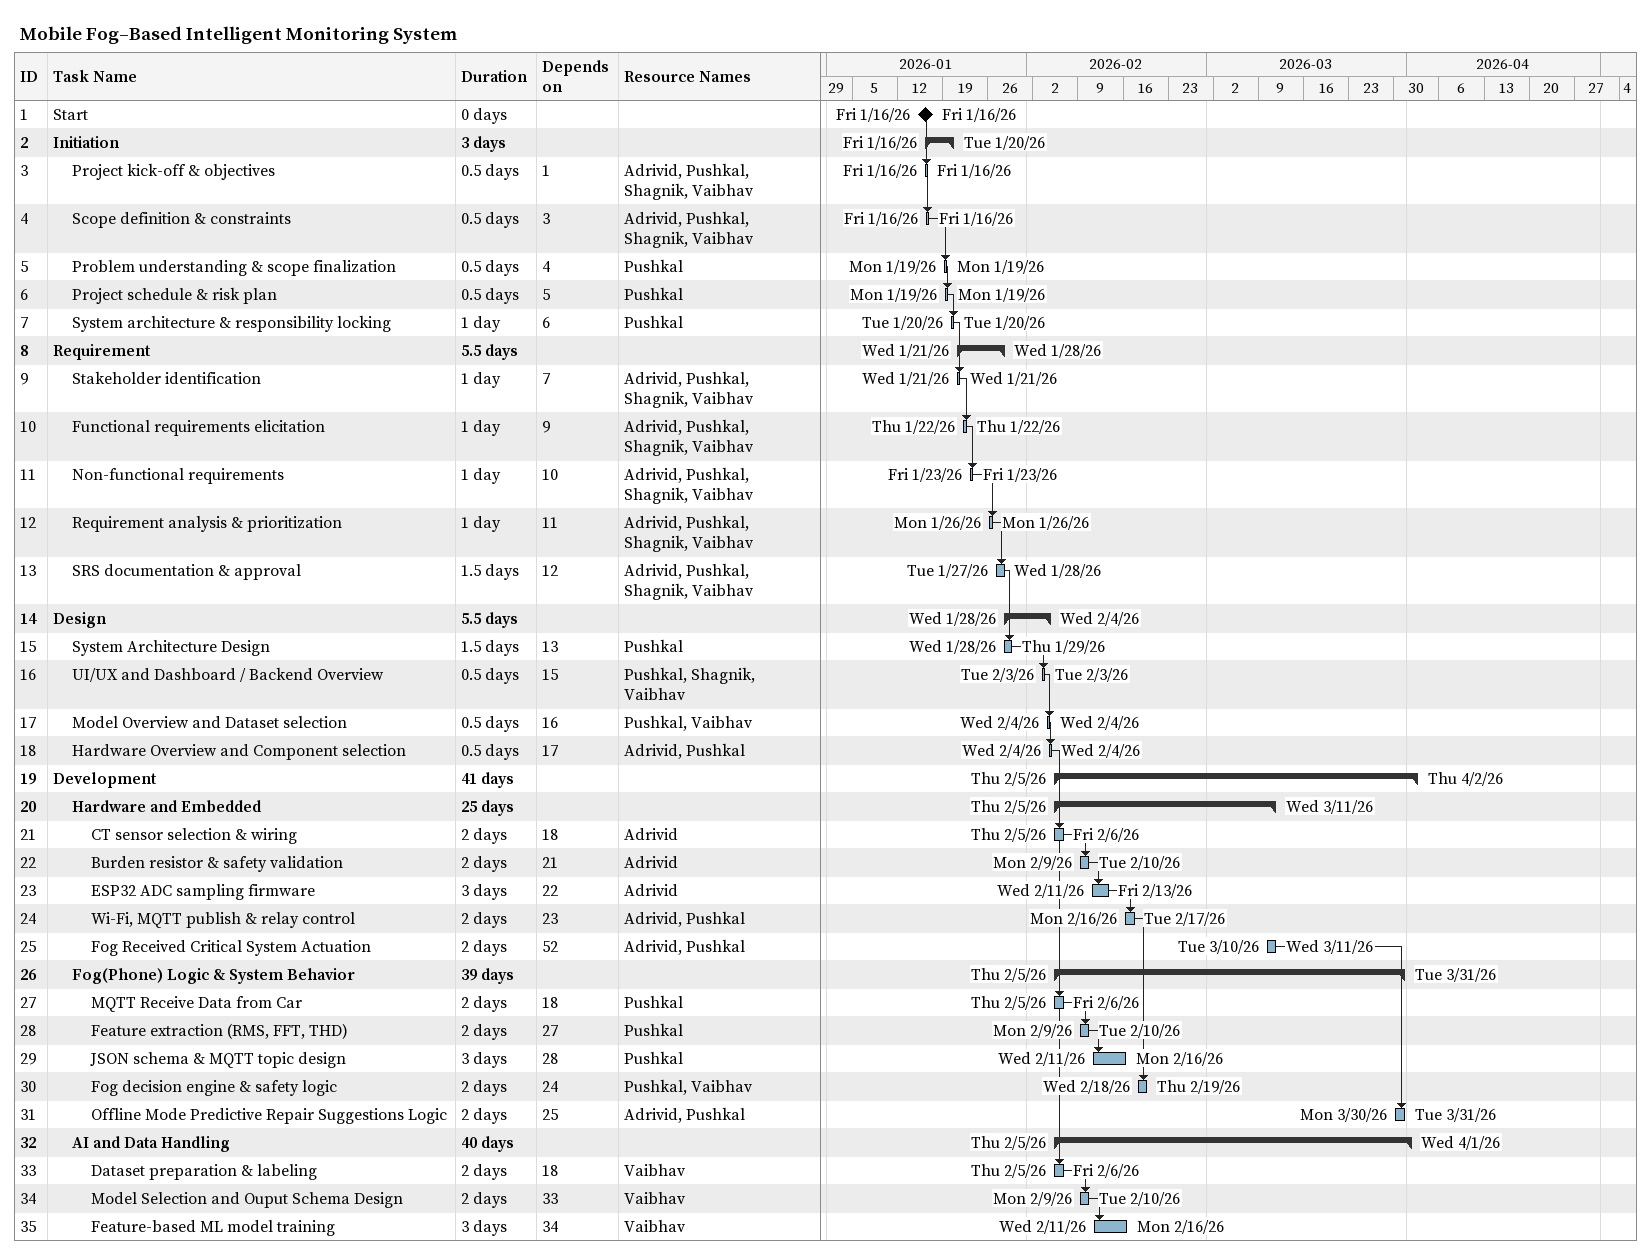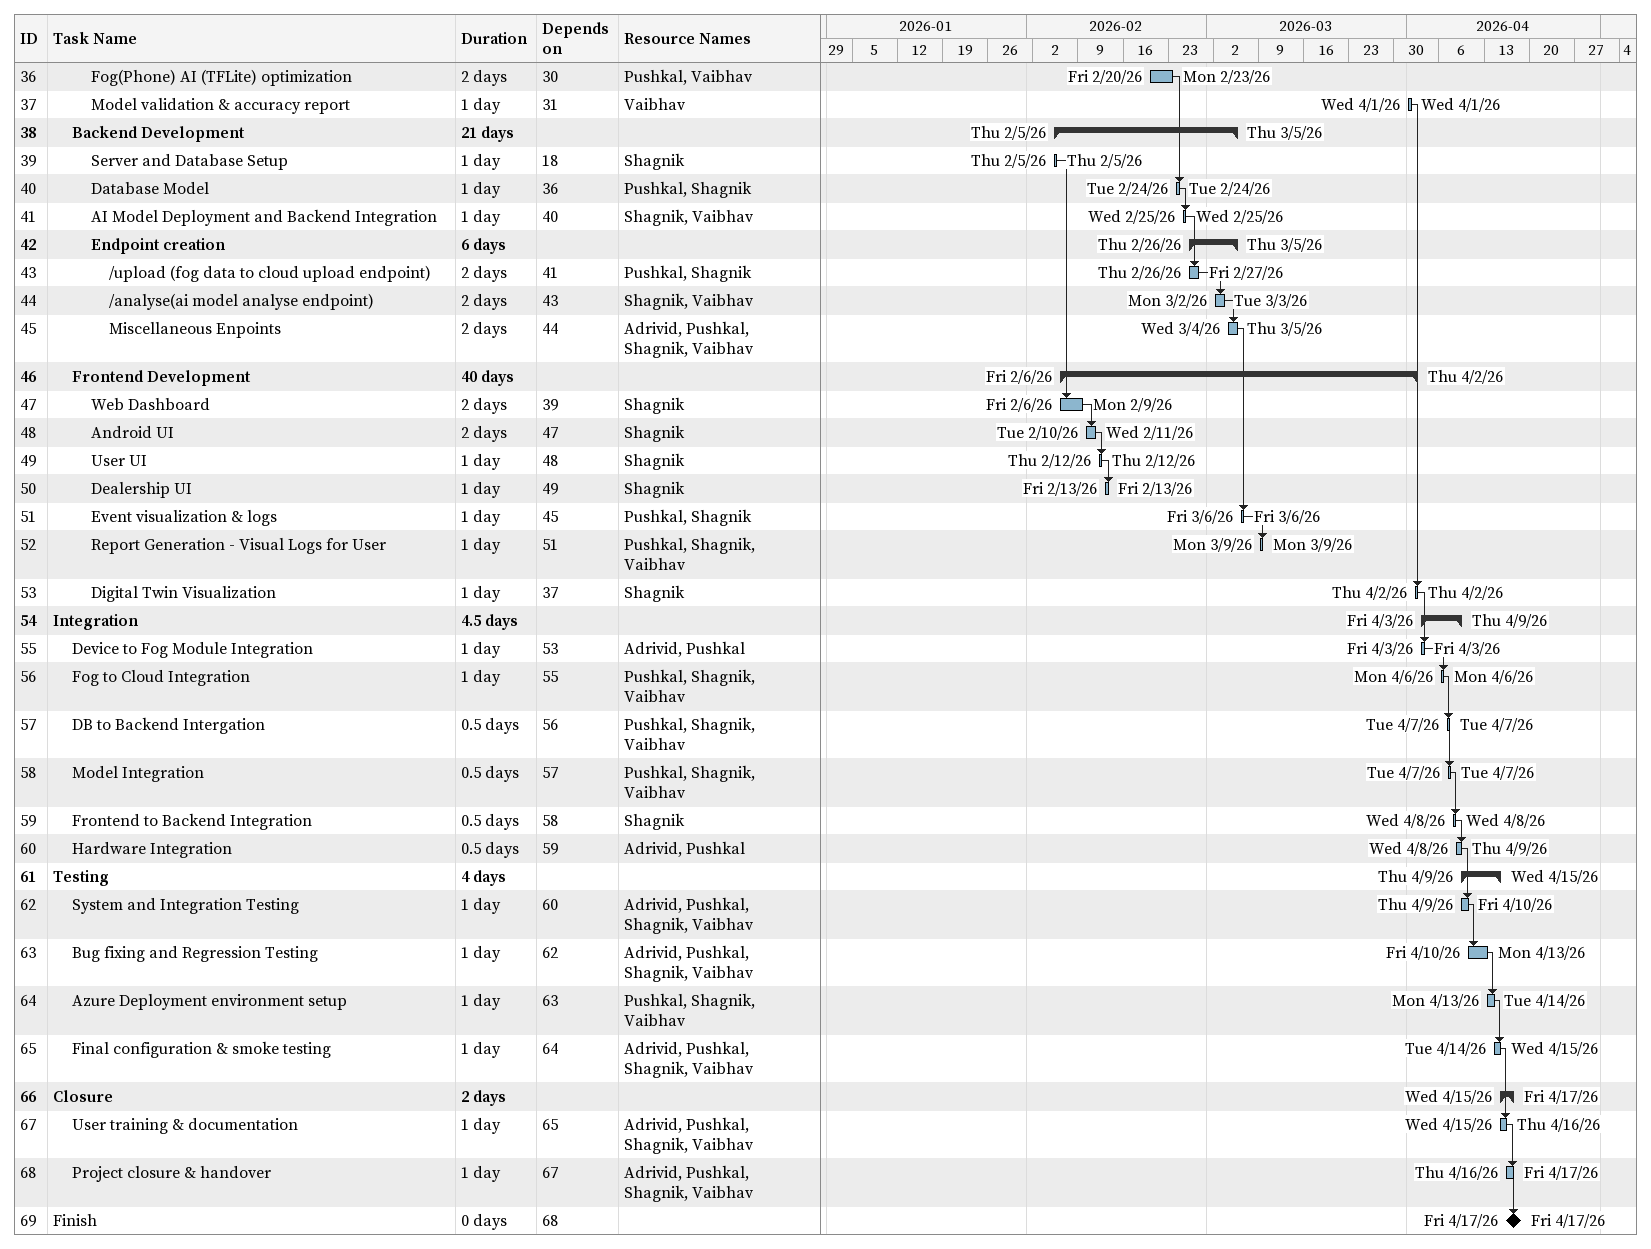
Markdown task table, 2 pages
Mobile Fog–Based Intelligent Monitoring System

| ID | Level | Task | Duration | Start | Finish | Predecessors | Resources |
|---|---|---|---|---|---|---|---|
| 1 | 1 | Start | 0d | 2026-01-16 | 2026-01-16 |  |  |
| 2 | 1 | **Initiation** | 3d | 2026-01-16 | 2026-01-20 |  |  |
| 3 | 2 | Project kick-off & objectives | 0.5d | 2026-01-16 | 2026-01-16 | 1 | Adrivid, Pushkal, Shagnik, Vaibhav |
| 4 | 2 | Scope definition & constraints | 0.5d | 2026-01-16 | 2026-01-16 | 3 | Adrivid, Pushkal, Shagnik, Vaibhav |
| 5 | 2 | Problem understanding & scope finalization | 0.5d | 2026-01-19 | 2026-01-19 | 4 | Pushkal |
| 6 | 2 | Project schedule & risk plan | 0.5d | 2026-01-19 | 2026-01-19 | 5 | Pushkal |
| 7 | 2 | System architecture & responsibility locking | 1d | 2026-01-20 | 2026-01-20 | 6 | Pushkal |
| 8 | 1 | **Requirement** | 5.5d | 2026-01-21 | 2026-01-28 |  |  |
| 9 | 2 | Stakeholder identification | 1d | 2026-01-21 | 2026-01-21 | 7 | Adrivid, Pushkal, Shagnik, Vaibhav |
| 10 | 2 | Functional requirements elicitation | 1d | 2026-01-22 | 2026-01-22 | 9 | Adrivid, Pushkal, Shagnik, Vaibhav |
| 11 | 2 | Non-functional requirements | 1d | 2026-01-23 | 2026-01-23 | 10 | Adrivid, Pushkal, Shagnik, Vaibhav |
| 12 | 2 | Requirement analysis & prioritization | 1d | 2026-01-26 | 2026-01-26 | 11 | Adrivid, Pushkal, Shagnik, Vaibhav |
| 13 | 2 | SRS documentation & approval | 1.5d | 2026-01-27 | 2026-01-28 | 12 | Adrivid, Pushkal, Shagnik, Vaibhav |
| 14 | 1 | **Design** | 5.5d | 2026-01-28 | 2026-02-04 |  |  |
| 15 | 2 | System Architecture Design | 1.5d | 2026-01-28 | 2026-01-29 | 13 | Pushkal |
| 16 | 2 | UI/UX and Dashboard / Backend Overview | 0.5d | 2026-02-03 | 2026-02-03 | 15 | Pushkal, Shagnik, Vaibhav |
| 17 | 2 | Model Overview and Dataset selection | 0.5d | 2026-02-04 | 2026-02-04 | 16 | Pushkal, Vaibhav |
| 18 | 2 | Hardware Overview and Component selection | 0.5d | 2026-02-04 | 2026-02-04 | 17 | Adrivid, Pushkal |
| 19 | 1 | **Development** | 41d | 2026-02-05 | 2026-04-02 |  |  |
| 20 | 2 | **Hardware and Embedded** | 25d | 2026-02-05 | 2026-03-11 |  |  |
| 21 | 3 | CT sensor selection & wiring | 2d | 2026-02-05 | 2026-02-06 | 18 | Adrivid |
| 22 | 3 | Burden resistor & safety validation | 2d | 2026-02-09 | 2026-02-10 | 21 | Adrivid |
| 23 | 3 | ESP32 ADC sampling firmware | 3d | 2026-02-11 | 2026-02-13 | 22 | Adrivid |
| 24 | 3 | Wi-Fi, MQTT publish & relay control | 2d | 2026-02-16 | 2026-02-17 | 23 | Adrivid, Pushkal |
| 25 | 3 | Fog Received Critical System Actuation | 2d | 2026-03-10 | 2026-03-11 | 52 | Adrivid, Pushkal |
| 26 | 2 | **Fog(Phone) Logic & System Behavior** | 39d | 2026-02-05 | 2026-03-31 |  |  |
| 27 | 3 | MQTT Receive Data from Car | 2d | 2026-02-05 | 2026-02-06 | 18 | Pushkal |
| 28 | 3 | Feature extraction (RMS, FFT, THD) | 2d | 2026-02-09 | 2026-02-10 | 27 | Pushkal |
| 29 | 3 | JSON schema & MQTT topic design | 3d | 2026-02-11 | 2026-02-16 | 28 | Pushkal |
| 30 | 3 | Fog decision engine & safety logic | 2d | 2026-02-18 | 2026-02-19 | 24 | Pushkal, Vaibhav |
| 31 | 3 | Offline Mode Predictive Repair Suggestions Logic | 2d | 2026-03-30 | 2026-03-31 | 25 | Adrivid, Pushkal |
| 32 | 2 | **AI and Data Handling** | 40d | 2026-02-05 | 2026-04-01 |  |  |
| 33 | 3 | Dataset preparation & labeling | 2d | 2026-02-05 | 2026-02-06 | 18 | Vaibhav |
| 34 | 3 | Model Selection and Ouput Schema Design | 2d | 2026-02-09 | 2026-02-10 | 33 | Vaibhav |
| 35 | 3 | Feature-based ML model training | 3d | 2026-02-11 | 2026-02-16 | 34 | Vaibhav |
| 36 | 3 | Fog(Phone) AI (TFLite) optimization | 2d | 2026-02-20 | 2026-02-23 | 30 | Pushkal, Vaibhav |
| 37 | 3 | Model validation & accuracy report | 1d | 2026-04-01 | 2026-04-01 | 31 | Vaibhav |
| 38 | 2 | **Backend Development** | 21d | 2026-02-05 | 2026-03-05 |  |  |
| 39 | 3 | Server and Database Setup | 1d | 2026-02-05 | 2026-02-05 | 18 | Shagnik |
| 40 | 3 | Database Model | 1d | 2026-02-24 | 2026-02-24 | 36 | Pushkal, Shagnik |
| 41 | 3 | AI Model Deployment and Backend Integration | 1d | 2026-02-25 | 2026-02-25 | 40 | Shagnik, Vaibhav |
| 42 | 3 | **Endpoint creation** | 6d | 2026-02-26 | 2026-03-05 |  |  |
| 43 | 4 | /upload (fog data to cloud upload endpoint) | 2d | 2026-02-26 | 2026-02-27 | 41 | Pushkal, Shagnik |
| 44 | 4 | /analyse(ai model analyse endpoint) | 2d | 2026-03-02 | 2026-03-03 | 43 | Shagnik, Vaibhav |
| 45 | 4 | Miscellaneous Enpoints | 2d | 2026-03-04 | 2026-03-05 | 44 | Adrivid, Pushkal, Shagnik, Vaibhav |
| 46 | 2 | **Frontend Development** | 40d | 2026-02-06 | 2026-04-02 |  |  |
| 47 | 3 | Web Dashboard | 2d | 2026-02-06 | 2026-02-09 | 39 | Shagnik |
| 48 | 3 | Android UI | 2d | 2026-02-10 | 2026-02-11 | 47 | Shagnik |
| 49 | 3 | User UI | 1d | 2026-02-12 | 2026-02-12 | 48 | Shagnik |
| 50 | 3 | Dealership UI | 1d | 2026-02-13 | 2026-02-13 | 49 | Shagnik |
| 51 | 3 | Event visualization & logs | 1d | 2026-03-06 | 2026-03-06 | 45 | Pushkal, Shagnik |
| 52 | 3 | Report Generation - Visual Logs for User | 1d | 2026-03-09 | 2026-03-09 | 51 | Pushkal, Shagnik, Vaibhav |
| 53 | 3 | Digital Twin Visualization | 1d | 2026-04-02 | 2026-04-02 | 37 | Shagnik |
| 54 | 1 | **Integration** | 4.5d | 2026-04-03 | 2026-04-09 |  |  |
| 55 | 2 | Device to Fog Module Integration | 1d | 2026-04-03 | 2026-04-03 | 53 | Adrivid, Pushkal |
| 56 | 2 | Fog to Cloud Integration | 1d | 2026-04-06 | 2026-04-06 | 55 | Pushkal, Shagnik, Vaibhav |
| 57 | 2 | DB to Backend Intergation | 0.5d | 2026-04-07 | 2026-04-07 | 56 | Pushkal, Shagnik, Vaibhav |
| 58 | 2 | Model Integration | 0.5d | 2026-04-07 | 2026-04-07 | 57 | Pushkal, Shagnik, Vaibhav |
| 59 | 2 | Frontend to Backend Integration | 0.5d | 2026-04-08 | 2026-04-08 | 58 | Shagnik |
| 60 | 2 | Hardware Integration | 0.5d | 2026-04-08 | 2026-04-09 | 59 | Adrivid, Pushkal |
| 61 | 1 | **Testing** | 4d | 2026-04-09 | 2026-04-15 |  |  |
| 62 | 2 | System and Integration Testing | 1d | 2026-04-09 | 2026-04-10 | 60 | Adrivid, Pushkal, Shagnik, Vaibhav |
| 63 | 2 | Bug fixing and Regression Testing | 1d | 2026-04-10 | 2026-04-13 | 62 | Adrivid, Pushkal, Shagnik, Vaibhav |
| 64 | 2 | Azure Deployment environment setup | 1d | 2026-04-13 | 2026-04-14 | 63 | Pushkal, Shagnik, Vaibhav |
| 65 | 2 | Final configuration & smoke testing | 1d | 2026-04-14 | 2026-04-15 | 64 | Adrivid, Pushkal, Shagnik, Vaibhav |
| 66 | 1 | **Closure** | 2d | 2026-04-15 | 2026-04-17 |  |  |
| 67 | 2 | User training & documentation | 1d | 2026-04-15 | 2026-04-16 | 65 | Adrivid, Pushkal, Shagnik, Vaibhav |
| 68 | 2 | Project closure & handover | 1d | 2026-04-16 | 2026-04-17 | 67 | Adrivid, Pushkal, Shagnik, Vaibhav |
| 69 | 1 | Finish | 0d | 2026-04-17 | 2026-04-17 | 68 |  |
